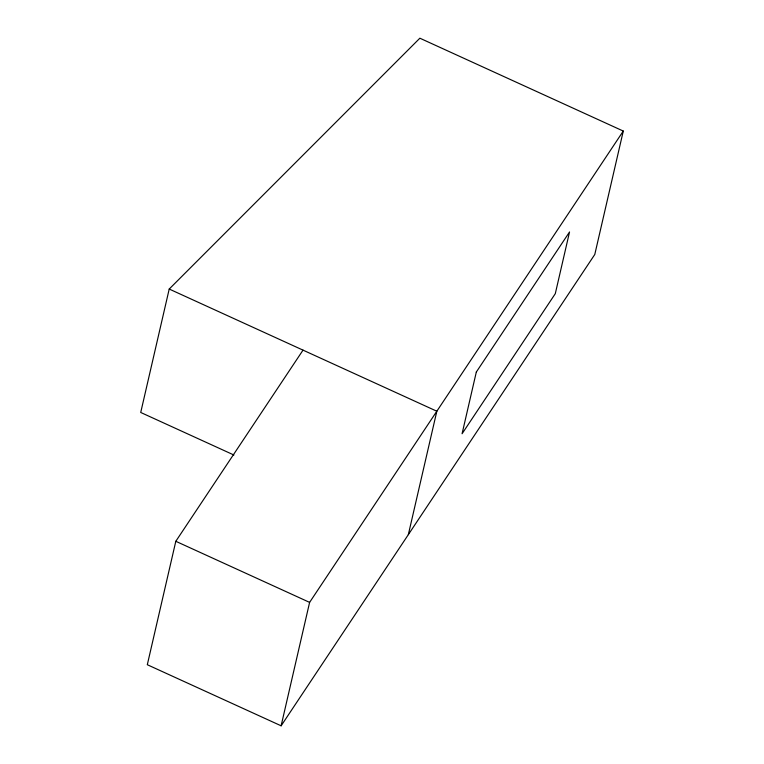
<?xml version="1.0" encoding="UTF-8"?>
<svg xmlns="http://www.w3.org/2000/svg" width="764" height="764" viewBox="0 0 764 764"><rect width="100%" height="100%" fill="white"/><g stroke="black" fill="none" stroke-linecap="round" stroke-linejoin="round"><path stroke-width="1.15" d="M303.022 350.132L175.806 541.294L147.309 664.718L281.123 725.8L594.784 254.479L623.281 131.064L419.866 38.2L169.216 289.05L140.719 412.464L233.899 455.01M281.123 725.8L309.611 602.385L623.281 131.064M408.339 534.638L436.836 411.223L169.216 289.05M175.806 541.294L309.611 602.385M476.316 372.039L462.077 433.751L555.294 293.672L569.543 231.96L476.316 372.039"/></g></svg>
